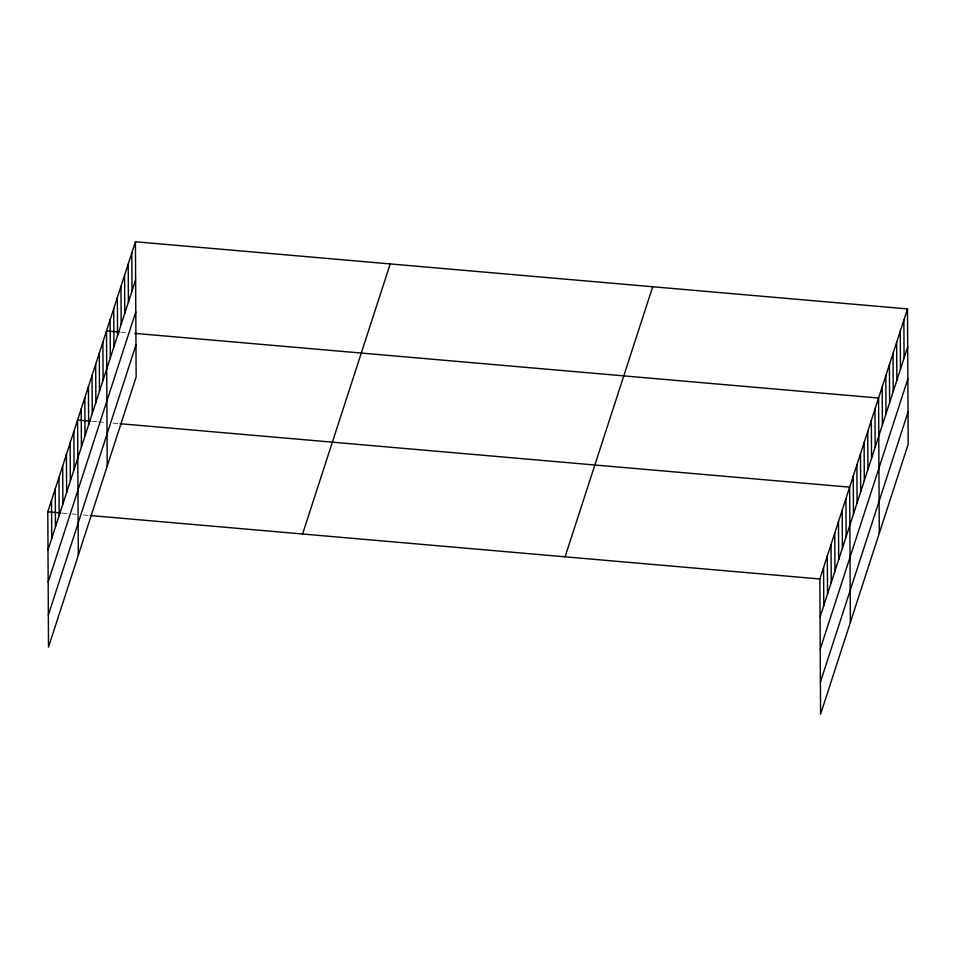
<?xml version="1.0" encoding="UTF-8"?>
<svg xmlns="http://www.w3.org/2000/svg" width="956" height="956" viewBox="0 0 956 956"><rect width="100%" height="100%" fill="white"/><g stroke="black" fill="none" stroke-linecap="round" stroke-linejoin="round"><path stroke-width="0.72" stroke-dasharray="4.78 3.58" d="M120.671 332.126L126.323 332.616M91.752 421.249L97.416 421.739M98.827 421.871L104.491 422.361M112.975 423.102L118.64 423.592M61.949 513.073L67.613 513.563M71.867 513.934L76.11 514.304M83.184 514.926L88.848 515.415"/><path stroke-width="1.43" d="M135.429 241.772L136.134 377.023L48.505 647.093L47.8 511.842L135.429 241.772L907.495 308.908L908.2 444.158L820.571 714.228L819.866 578.978L907.495 308.908M48.003 549.903L135.632 279.833M48.17 581.977L135.8 311.907M48.338 615.019L135.967 344.949M302.574 533.998L390.215 263.928M565.08 556.822L652.709 286.752M820.057 617.026L907.686 346.956M820.224 649.1L907.853 379.03M820.403 682.154L908.033 412.084M119.249 332.007L106.51 330.895L107.215 466.146M134.82 333.357L878.576 398.031L879.281 533.281M90.33 421.13L77.591 420.019L78.308 555.269M120.062 423.711L849.657 487.154L850.362 622.404M47.8 511.842L60.539 512.954M90.258 515.535L819.866 578.978M903.874 320.045L904.077 358.094M900.265 331.182L900.456 369.243M896.644 342.32L896.848 380.38M893.035 353.469L893.227 391.518M889.415 364.606L889.618 402.655M885.806 375.744L885.997 413.805M882.185 386.881L882.388 424.942M874.955 409.168L875.158 447.217M871.346 420.305L871.537 458.366M867.725 431.443L867.928 469.504M864.116 442.592L864.308 480.641M860.496 453.73L860.699 491.778M856.887 464.867L857.078 502.928M853.266 476.004L853.469 514.065M845.929 498.626L846.132 536.686M842.212 510.11L842.403 548.158M838.484 521.582L838.687 559.642M834.755 533.066L834.958 571.114M831.039 544.538L831.23 582.598M827.31 556.022L827.514 594.07M823.582 567.494L823.785 605.554M131.82 252.91L132.012 290.971M128.2 264.059L128.403 302.108M124.591 275.197L124.782 313.245M120.97 286.334L121.173 324.395M117.361 297.471L117.552 335.532M113.74 308.621L113.943 346.67M110.131 319.758L110.322 357.807M102.901 342.033L103.093 380.094M99.281 353.182L99.484 391.231M95.672 364.32L95.863 402.368M92.051 375.457L92.254 413.518M88.442 386.594L88.633 424.655M84.821 397.744L85.024 435.793M81.212 408.881L81.403 446.93M73.875 431.503L74.066 469.551M70.147 442.975L70.35 481.035M66.418 454.459L66.621 492.507M62.702 465.93L62.893 503.991M58.973 477.414L59.176 515.463M55.245 488.886L55.448 526.947M51.528 500.37L51.72 538.419"/></g></svg>
